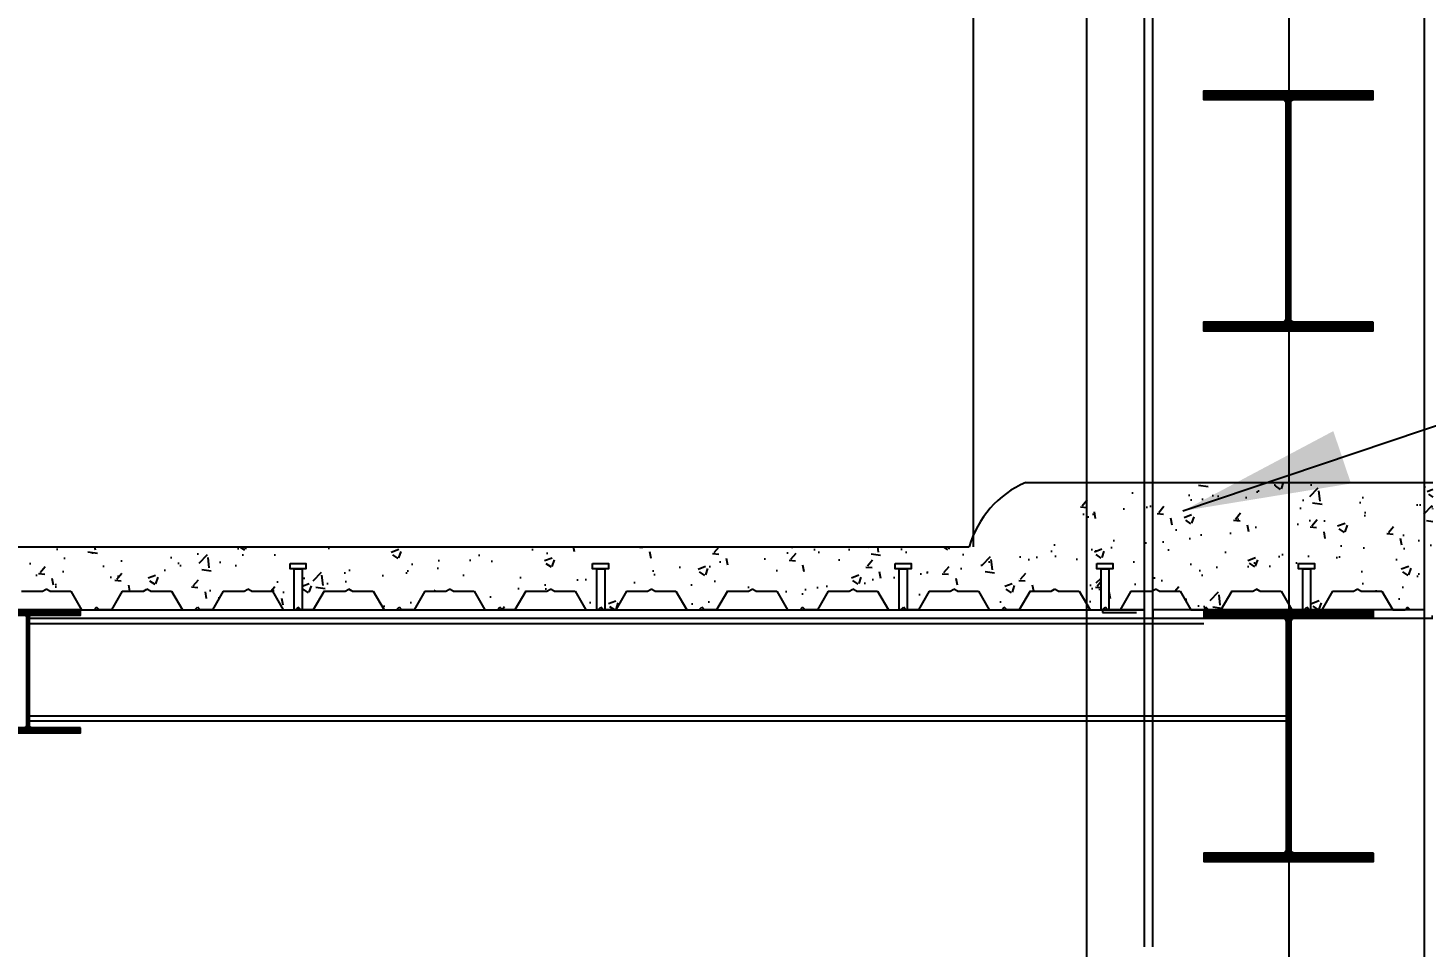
# Model space of a CAD drawing. Header units: millimetres. Extents: x 2148 to 2681, y 758 to 986.
# Drawn here: x 2214.775 to 2216.439, y 856.814 to 857.907 of the extents above; entities that cross this region are included whole.
import ezdxf

# ---------------------------------------------------------------- set-up
doc = ezdxf.new("R2010")
doc.units = ezdxf.units.MM
doc.linetypes.add('CENTER2', pattern=[28.575, 19.05, -3.175, 3.175, -3.175])
doc.linetypes.add('HIDDEN', pattern=[0.375, 0.25, -0.125])
for name, color, linetype in [('D', 1, 'Continuous'), ('HATCH', 8, 'Continuous'), ('S_GRID LINES', 252, 'Continuous')]:
    doc.layers.add(name, color=color, linetype=linetype)
doc.styles.add('ARIALNW', font='ARIALN.TTF')
doc.dimstyles.new('DIM 200', dxfattribs={"dimtxt": 0.36, "dimasz": 0.35, "dimexe": 0.1, "dimexo": 0, "dimgap": 0.08, "dimtad": 1, "dimlfac": 2, "dimrnd": 0.005, "dimzin": 1, "dimdsep": 46, "dimtxsty": 'ARIALNW', "dimcen": 0.09, "dimclrd": 6, "dimclre": 6, "dimclrt": 13, "dimadec": 0, "dimazin": 0, "dimtfac": 1, "dimtofl": 0, "dimtmove": 2, "dimatfit": 3, "dimfxl": 1, "dimtolj": 1, "dimtzin": 0, "dimarcsym": 0})
pattern_1 = [(50, (179.72162, -679.38913), (0.0910923345, -0.0079695428), [0.009525, -0.104775]), (355, (179.72162, -679.38913), (-0.017621413, 0.0955283214), [0.00762, -0.08382]), (100.451, (179.72921, -679.3898), (0.0734712508, 0.087558344), [0.008095, -0.089045]), (46.1842, (179.72162, -679.36373), (0.1355395204, -0.021021164), [0.0142875, -0.1571625]), (96.6356, (179.73291, -679.36548), (0.118702117, 0.123712778), [0.0121425, -0.1335675]), (351.184, (179.72162, -679.36373), (0.118702303, 0.123712559), [0.01143, -0.12573]), (21, (179.73432, -679.37008), (0.07580744, -0.0511327593), [0.009525, -0.104775]), (326, (179.73432, -679.37008), (0.0309010142, 0.092093983), [0.00762, -0.08382]), (71.4514, (179.740635, -679.37434), (0.1067082454, 0.040961429), [0.008095, -0.089045]), (37.5, (179.721617, -679.389132), (0.00154430163, 0.04227751944), [0, -0.082804, 0, -0.08509, 0, -0.0841375]), (7.5, (179.721617, -679.389132), (0.03340983126, 0.0500902874), [0, -0.048514, 0, -0.080899, 0, -0.0320675]), (327.5, (179.693296, -679.389132), (0.0677952976, -0.002864372), [0, -0.03175, 0, -0.09906, 0, -0.131445]), (317.5, (179.680596, -679.38913), (0.0740645907, 0.0127132455), [0, -0.041275, 0, -0.065786, 0, -0.093345])]

# ---------------------------------------------------------------- blocks, each defined once
blk = doc.blocks.new('*D2289')
at = {"layer": 'D', "color": 6, "lineweight": -2, "ltscale": 0.5, "transparency": 16777216}
for p, q in [((2216.5462, 857.9071), (2222.1587, 857.9071)), ((2222.0587, 856.4371), (2222.0587, 857.6271)), ((2216.0391, 856.1571), (2222.1587, 856.1571))]:
    blk.add_line(p, q, dxfattribs=at)
at = {"layer": 'D', "color": 6, "ltscale": 0.5, "transparency": 16777216}
for points in [[(2222.012, 857.6271), (2222.1054, 857.6271), (2222.0587, 857.9071)], [(2222.012, 856.4371), (2222.1054, 856.4371), (2222.0587, 856.1571)]]:
    blk.add_solid(points, dxfattribs=at)
at = {"layer": 'Defpoints', "color": 0, "ltscale": 0.5, "transparency": 16777216}
for p in [(2216.5462, 857.9071), (2222.0587, 857.9071), (2216.0391, 856.1571, 0)]:
    blk.add_point(p, dxfattribs=at)
at = {"layer": 'D', "color": 13, "ltscale": 0.5, "transparency": 16777216, "insert": (2221.7949, 857.0321), "char_height": 0.36, "attachment_point": 5, "rotation": 90, "style": 'ARIALNW'}
blk.add_mtext('\\A1;3.50', dxfattribs=at)
blk = doc.blocks.new('*D2285')
at = {"layer": 'D', "color": 6, "lineweight": -2, "transparency": 16777216}
for p, q in [((2212.1503, 857.29), (2212.1503, 858.5685)), ((2215.9004, 857.29), (2215.9004, 858.5685)), ((2212.3903, 858.4685), (2215.6604, 858.4685))]:
    blk.add_line(p, q, dxfattribs=at)
at = {"layer": 'D', "color": 6, "transparency": 16777216}
for points in [[(2212.3903, 858.5085), (2212.3903, 858.4285), (2212.1503, 858.4685)], [(2215.6604, 858.5085), (2215.6604, 858.4285), (2215.9004, 858.4685)]]:
    blk.add_solid(points, dxfattribs=at)
at = {"layer": 'Defpoints', "color": 0, "transparency": 16777216}
for p in [(2215.9004, 858.4685), (2212.1503, 857.29, 0), (2215.9004, 857.29, 0)]:
    blk.add_point(p, dxfattribs=at)
at = {"layer": 'D', "color": 13, "transparency": 16777216, "insert": (2214.0253, 858.6915), "char_height": 0.28, "attachment_point": 5, "style": 'ARIALNW'}
blk.add_mtext('\\A1;7.50', dxfattribs=at)

msp = doc.modelspace()

# ---------------------------------------------------------------- hatches: boundary and pattern name
at = {"layer": 'D'}
h = msp.add_hatch(dxfattribs=at)
h.set_pattern_fill('AR-CONC', color=256, scale=0.0005, style=0)
h.set_pattern_definition(pattern_1)
h.paths.add_polyline_path([(2216.4470241, 857.3665748), (2216.4370241, 857.3665748), (2216.4370241, 857.2049926), (2216.4470241, 857.2049926)])
h.paths.add_polyline_path([(2216.4370241, 857.3665748), (2216.2755365, 857.3665748), (2216.2755365, 857.2213493), (2216.2792237, 857.2149926), (2216.2922154, 857.2149926), (2216.2922154, 857.2639142), (2216.2872437, 857.2639142), (2216.2872437, 857.2699673), (2216.3062505, 857.2699673), (2216.3062505, 857.2639142), (2216.3016536, 857.2639142), (2216.3016536, 857.2149926), (2216.3148829, 857.2149926), (2216.3277434, 857.237164), (2216.3527434, 857.237164), (2216.3570568, 857.2395126), (2216.3613701, 857.237164), (2216.3863701, 857.237164), (2216.3992306, 857.2149926), (2216.4140886, 857.2149926), (2216.4170602, 857.2182706), (2216.4200318, 857.2149926), (2216.4370241, 857.2149926)])
h.paths.add_polyline_path([(2216.2755365, 857.3665748), (2216.1140443, 857.3665748), (2216.1140443, 857.2378799), (2216.1170429, 857.2395126), (2216.1213563, 857.237164), (2216.1463563, 857.237164), (2216.1592168, 857.2149926), (2216.1740748, 857.2149926), (2216.1770464, 857.2182706), (2216.180018, 857.2149926), (2216.194876, 857.2149926), (2216.2077365, 857.237164), (2216.2327365, 857.237164), (2216.2370499, 857.2395126), (2216.2413632, 857.237164), (2216.2663632, 857.237164), (2216.2755365, 857.2213493)])
h.paths.add_polyline_path([(2216.1040443, 857.3665748), (2216.0622371, 857.3665748, 0.065982726), (2216.0353786, 857.3504385), (2216.0353786, 857.2215978), (2216.0392099, 857.2149926), (2216.0522016, 857.2149926), (2216.0522016, 857.2639142), (2216.0472299, 857.2639142), (2216.0472299, 857.2699673), (2216.0662367, 857.2699673), (2216.0662367, 857.2639142), (2216.0616398, 857.2639142), (2216.0616398, 857.2149926), (2216.0748691, 857.2149926), (2216.0877296, 857.237164), (2216.1040443, 857.237164)])
h.paths.add_polyline_path([(2216.1140443, 857.3665748), (2216.1040443, 857.3665748), (2216.1040443, 857.237164), (2216.1127296, 857.237164), (2216.1140443, 857.2378799)])
h = msp.add_hatch(dxfattribs=at)
h.set_pattern_fill('AR-CONC', color=256, scale=0.0005, style=0)
h.set_pattern_definition(pattern_1)
h.paths.add_polyline_path([(2216.0353786, 857.3504385, 0.156070123), (2215.9950481, 857.2899926), (2214.827393, 857.2899926), (2214.827393, 857.2352455), (2214.8391407, 857.2149926), (2214.8539987, 857.2149926), (2214.8569703, 857.2182706), (2214.8599419, 857.2149926), (2214.8747999, 857.2149926), (2214.8876604, 857.237164), (2214.9126604, 857.237164), (2214.9169738, 857.2395126), (2214.9212871, 857.237164), (2214.9462871, 857.237164), (2214.9591476, 857.2149926), (2214.9740056, 857.2149926), (2214.9769772, 857.2182706), (2214.9799488, 857.2149926), (2214.9948068, 857.2149926), (2215.0076673, 857.237164), (2215.0326673, 857.237164), (2215.0369807, 857.2395126), (2215.041294, 857.237164), (2215.066294, 857.237164), (2215.0791546, 857.2149926), (2215.0921462, 857.2149926), (2215.0921462, 857.2639142), (2215.0871745, 857.2639142), (2215.0871745, 857.2699673), (2215.1061813, 857.2699673), (2215.1061813, 857.2639142), (2215.1015844, 857.2639142), (2215.1015844, 857.2149926), (2215.1148138, 857.2149926), (2215.1276743, 857.237164), (2215.1526743, 857.237164), (2215.1569876, 857.2395126), (2215.161301, 857.237164), (2215.186301, 857.237164), (2215.1991615, 857.2149926), (2215.2140195, 857.2149926), (2215.2169911, 857.2182706), (2215.2199627, 857.2149926), (2215.2348207, 857.2149926), (2215.2476812, 857.237164), (2215.2726812, 857.237164), (2215.2769945, 857.2395126), (2215.2813079, 857.237164), (2215.3063079, 857.237164), (2215.3191684, 857.2149926), (2215.3340264, 857.2149926), (2215.336998, 857.2182706), (2215.3399696, 857.2149926), (2215.3548276, 857.2149926), (2215.3676881, 857.237164), (2215.3926881, 857.237164), (2215.3970014, 857.2395126), (2215.4013148, 857.237164), (2215.4263148, 857.237164), (2215.4391753, 857.2149926), (2215.452167, 857.2149926), (2215.452167, 857.2639142), (2215.4471953, 857.2639142), (2215.4471953, 857.2699673), (2215.4662021, 857.2699673), (2215.4662021, 857.2639142), (2215.4616052, 857.2639142), (2215.4616052, 857.2149926), (2215.4748345, 857.2149926), (2215.487695, 857.237164), (2215.512695, 857.237164), (2215.5170084, 857.2395126), (2215.5213217, 857.237164), (2215.5463217, 857.237164), (2215.5591822, 857.2149926), (2215.5740402, 857.2149926), (2215.5770118, 857.2182706), (2215.5799834, 857.2149926), (2215.5948414, 857.2149926), (2215.6077019, 857.237164), (2215.6327019, 857.237164), (2215.6370153, 857.2395126), (2215.6413286, 857.237164), (2215.6663286, 857.237164), (2215.6791891, 857.2149926), (2215.6940471, 857.2149926), (2215.6970187, 857.2182706), (2215.6999903, 857.2149926), (2215.7148483, 857.2149926), (2215.7277088, 857.237164), (2215.7527088, 857.237164), (2215.7570222, 857.2395126), (2215.7613356, 857.237164), (2215.7863356, 857.237164), (2215.7991961, 857.2149926), (2215.8121877, 857.2149926), (2215.8121877, 857.2639142), (2215.807216, 857.2639142), (2215.807216, 857.2699673), (2215.8262228, 857.2699673), (2215.8262228, 857.2639142), (2215.8216259, 857.2639142), (2215.8216259, 857.2149926), (2215.8348553, 857.2149926), (2215.8477158, 857.237164), (2215.8727158, 857.237164), (2215.8770291, 857.2395126), (2215.8813425, 857.237164), (2215.9063425, 857.237164), (2215.919203, 857.2149926), (2215.934061, 857.2149926), (2215.9370326, 857.2182706), (2215.9400042, 857.2149926), (2215.9548622, 857.2149926), (2215.9677227, 857.237164), (2215.9927227, 857.237164), (2215.997036, 857.2395126), (2216.0013494, 857.237164), (2216.0263494, 857.237164), (2216.0353786, 857.2215978)])
h = msp.add_hatch(dxfattribs=at)
h.set_pattern_fill('AR-CONC', color=256, scale=0.0005, style=0)
h.set_pattern_definition(pattern_1)
h.paths.add_polyline_path([(2214.827393, 857.2899926), (2213.4491151, 857.2899926), (2213.4491151, 857.237164), (2213.4725774, 857.237164), (2213.4768908, 857.2395126), (2213.4812041, 857.237164), (2213.5062041, 857.237164), (2213.5190646, 857.2149926), (2213.5320563, 857.2149926), (2213.5320563, 857.2639142), (2213.5270846, 857.2639142), (2213.5270846, 857.2699673), (2213.5460914, 857.2699673), (2213.5460914, 857.2639142), (2213.5414945, 857.2639142), (2213.5414945, 857.2149926), (2213.5547238, 857.2149926), (2213.5675843, 857.237164), (2213.5925843, 857.237164), (2213.5968977, 857.2395126), (2213.601211, 857.237164), (2213.626211, 857.237164), (2213.6390715, 857.2149926), (2213.6539295, 857.2149926), (2213.6569011, 857.2182706), (2213.6598727, 857.2149926), (2213.6747307, 857.2149926), (2213.6875912, 857.237164), (2213.7125912, 857.237164), (2213.7169046, 857.2395126), (2213.721218, 857.237164), (2213.746218, 857.237164), (2213.7590785, 857.2149926), (2213.7739365, 857.2149926), (2213.7769081, 857.2182706), (2213.7798797, 857.2149926), (2213.7947377, 857.2149926), (2213.8075982, 857.237164), (2213.8325982, 857.237164), (2213.8369115, 857.2395126), (2213.8412249, 857.237164), (2213.8662249, 857.237164), (2213.8790854, 857.2149926), (2213.8920771, 857.2149926), (2213.8920771, 857.2639142), (2213.8871053, 857.2639142), (2213.8871053, 857.2699673), (2213.9061122, 857.2699673), (2213.9061122, 857.2639142), (2213.9015152, 857.2639142), (2213.9015152, 857.2149926), (2213.9147446, 857.2149926), (2213.9276051, 857.237164), (2213.9526051, 857.237164), (2213.9569184, 857.2395126), (2213.9612318, 857.237164), (2213.9862318, 857.237164), (2213.9990923, 857.2149926), (2214.0139503, 857.2149926), (2214.0169219, 857.2182706), (2214.0198935, 857.2149926), (2214.0347515, 857.2149926), (2214.047612, 857.237164), (2214.072612, 857.237164), (2214.0769254, 857.2395126), (2214.0812387, 857.237164), (2214.1062387, 857.237164), (2214.1190992, 857.2149926), (2214.1339572, 857.2149926), (2214.1369288, 857.2182706), (2214.1399004, 857.2149926), (2214.1547584, 857.2149926), (2214.1676189, 857.237164), (2214.1926189, 857.237164), (2214.1969323, 857.2395126), (2214.2012456, 857.237164), (2214.2262456, 857.237164), (2214.2391061, 857.2149926), (2214.2539641, 857.2149926), (2214.2569357, 857.2182706), (2214.2599073, 857.2149926), (2214.2747653, 857.2149926), (2214.2876258, 857.237164), (2214.3126258, 857.237164), (2214.3169392, 857.2395126), (2214.3212525, 857.237164), (2214.3462525, 857.237164), (2214.359113, 857.2149926), (2214.3706189, 857.2149926), (2214.3706189, 857.2622752), (2214.3656472, 857.2622752), (2214.3656472, 857.2683283), (2214.384654, 857.2683283), (2214.384654, 857.2622752), (2214.3800571, 857.2622752), (2214.3800571, 857.2149926), (2214.3947722, 857.2149926), (2214.4076328, 857.237164), (2214.4326328, 857.237164), (2214.4369461, 857.2395126), (2214.4412595, 857.237164), (2214.4662595, 857.237164), (2214.47912, 857.2149926), (2214.493978, 857.2149926), (2214.4969496, 857.2182706), (2214.4999212, 857.2149926), (2214.5147792, 857.2149926), (2214.5276397, 857.237164), (2214.5526397, 857.237164), (2214.556953, 857.2395126), (2214.5612664, 857.237164), (2214.5862664, 857.237164), (2214.5991269, 857.2149926), (2214.6139849, 857.2149926), (2214.6169565, 857.2182706), (2214.6199281, 857.2149926), (2214.6347861, 857.2149926), (2214.6476466, 857.237164), (2214.6726466, 857.237164), (2214.6769599, 857.2395126), (2214.6812733, 857.237164), (2214.7062733, 857.237164), (2214.7191338, 857.2149926), (2214.7336113, 857.2149926), (2214.7336113, 857.2622752), (2214.7286396, 857.2622752), (2214.7286396, 857.2683283), (2214.7476464, 857.2683283), (2214.7476464, 857.2622752), (2214.7430495, 857.2622752), (2214.7430495, 857.2149926), (2214.754793, 857.2149926), (2214.7676535, 857.237164), (2214.7926535, 857.237164), (2214.7969669, 857.2395126), (2214.8012802, 857.237164), (2214.827393, 857.237164)])
at = {"layer": 'HATCH', "ltscale": 0.5}
h = msp.add_hatch(dxfattribs=at)
h.set_pattern_fill('ANSI31', color=256, scale=0.01, style=0)
h.set_pattern_definition([(45, (81958.5419648, 3606.3856654), (-0.000883883476483, 0.000883883476483), [])])
edge = h.paths.add_edge_path()
edge.add_line((2216.3761626, 857.5570589), (2216.2818552, 857.5570589))
edge.add_arc((2216.2818552, 857.5609586), 0.0038997, 174.0972671, 270, ccw=False)
edge.add_line((2216.2779761, 857.5613597), (2216.2779761, 857.8177582))
edge.add_arc((2216.2818552, 857.8181592), 0.0038997, 89.6345547, 185.9027329, ccw=False)
edge.add_line((2216.28188, 857.8220589), (2216.3761626, 857.8220589))
edge.add_line((2216.3761626, 857.8220589), (2216.3761626, 857.8320589))
edge.add_line((2216.3761626, 857.8320589), (2216.1740595, 857.8320589))
edge.add_line((2216.1740595, 857.8320589), (2216.1740595, 857.8220589))
edge.add_line((2216.1740595, 857.8220589), (2216.2680678, 857.8220589))
edge.add_arc((2216.2680927, 857.8181592), 0.0038997, -4.2920933, 90.3654453, ccw=False)
edge.add_line((2216.2719815, 857.8178674), (2216.2719815, 857.5612505))
edge.add_arc((2216.2680927, 857.5609586), 0.0038997, -90, 4.2920933, ccw=False)
edge.add_line((2216.2680927, 857.5570589), (2216.1740595, 857.5570589))
edge.add_line((2216.1740595, 857.5570589), (2216.1740595, 857.5470589))
edge.add_line((2216.1740595, 857.5470589), (2216.3761626, 857.5470589))
edge.add_line((2216.3761626, 857.5470589), (2216.3761626, 857.5570589))
at = {"layer": 'HATCH', "ltscale": 0.5, "extrusion": (-2.95994e-09, 2.54479e-10, 1)}
h = msp.add_hatch(dxfattribs=at)
h.set_pattern_fill('ANSI31', color=256, scale=0.006173, style=0)
h.set_pattern_definition([(44.9999999998, (51437.3237655, 2553.8559371), (-0.000545595188539, 0.000545595188543), [])])
edge = h.paths.add_edge_path()
edge.add_line((2214.8378349, 857.0747602), (2214.7796217, 857.0747602))
edge.add_arc((2214.7796217, 857.0771674), 0.0024072, 174.0972671, 269.9999999, ccw=False)
edge.add_line((2214.7772272, 857.0774149), (2214.7772272, 857.2061652))
edge.add_arc((2214.7796217, 857.2064128), 0.0024072, 89.6345545, 185.9027327, ccw=False)
edge.add_line((2214.779637, 857.2088199), (2214.8378349, 857.2088199))
edge.add_line((2214.8378349, 857.2088199), (2214.8378349, 857.2149926))
edge.add_line((2214.8378349, 857.2149926), (2214.7130826, 857.2149926))
edge.add_line((2214.7130826, 857.2149926), (2214.7130826, 857.2088199))
edge.add_line((2214.7130826, 857.2088199), (2214.7711111, 857.2088199))
edge.add_arc((2214.7711265, 857.2064128), 0.0024072, -4.2920935, 90.3654451, ccw=False)
edge.add_line((2214.7735269, 857.2062326), (2214.7735269, 857.0773475))
edge.add_arc((2214.7711265, 857.0771674), 0.0024072, -89.9999996, 4.2920936, ccw=False)
edge.add_line((2214.7711265, 857.0747602), (2214.7130826, 857.0747602))
edge.add_line((2214.7130826, 857.0747602), (2214.7130826, 857.0685875))
edge.add_line((2214.7130826, 857.0685875), (2214.8378349, 857.0685875))
edge.add_line((2214.8378349, 857.0685875), (2214.8378349, 857.0747602))
at = {"layer": 'HATCH', "ltscale": 0.5}
h = msp.add_hatch(dxfattribs=at)
h.set_pattern_fill('ANSI31', color=256, scale=0.01, style=0)
h.set_pattern_definition([(45, (81958.5423903, 3605.7685991), (-0.000883883476483, 0.000883883476483), [])])
edge = h.paths.add_edge_path()
edge.add_line((2216.3765881, 856.9255525), (2216.2822806, 856.9255525))
edge.add_arc((2216.2822806, 856.9294522), 0.0038997, 174.0972671, 270, ccw=False)
edge.add_line((2216.2784016, 856.9298533), (2216.2784016, 857.2006919))
edge.add_arc((2216.2822806, 857.201093), 0.0038997, 89.6345547, 185.9027329, ccw=False)
edge.add_line((2216.2823055, 857.2049926), (2216.3765881, 857.2049926))
edge.add_line((2216.3765881, 857.2049926), (2216.3765881, 857.2149926))
edge.add_line((2216.3765881, 857.2149926), (2216.174485, 857.2149926))
edge.add_line((2216.174485, 857.2149926), (2216.174485, 857.2049926))
edge.add_line((2216.174485, 857.2049926), (2216.2684933, 857.2049926))
edge.add_arc((2216.2685181, 857.201093), 0.0038997, -4.2920933, 90.3654453, ccw=False)
edge.add_line((2216.2724069, 857.2008011), (2216.2724069, 856.9297441))
edge.add_arc((2216.2685181, 856.9294522), 0.0038997, -90, 4.2920933, ccw=False)
edge.add_line((2216.2685181, 856.9255525), (2216.174485, 856.9255525))
edge.add_line((2216.174485, 856.9255525), (2216.174485, 856.9155525))
edge.add_line((2216.174485, 856.9155525), (2216.3765881, 856.9155525))
edge.add_line((2216.3765881, 856.9155525), (2216.3765881, 856.9255525))

# ---------------------------------------------------------------- linework, layer by layer
at = {"layer": 'D', "color": 3, "ltscale": 0.5}
for p, q in [((2216.1040443, 856.8141603, 0), (2216.1040443, 861.6240607, 0)), ((2216.1140443, 856.8141603, 0), (2216.1140443, 861.6240607, 0)), ((2216.4370241, 853.1570589, 0), (2216.4370241, 861.5819577, 0)), ((2211.9470241, 857.2149926, 0), (2216.1040443, 857.2149926, 0)), ((2214.7772272, 857.2049926, 0), (2216.1040443, 857.2049926, 0))]:
    msp.add_line(p, q, dxfattribs=at)
at = {"layer": 'D', "ltscale": 0.5}
for p, q in [((2215.9625773, 857.3665748, 0), (2216.4470241, 857.3665748, 0)), ((2212.145298, 857.2899926, 0), (2215.8953883, 857.2899926, 0)), ((2216.0540322, 857.2149926, 0), (2216.0540322, 857.2119926, 0))]:
    msp.add_line(p, q, dxfattribs=at)
at = {"layer": 'D'}
for p, q in [((2214.7772272, 857.2049926, 0), (2216.4470241, 857.2049926, 0)), ((2214.7772272, 857.1988199, 0), (2216.1744827, 857.1988199, 0)), ((2214.7772272, 857.089161, 0), (2216.2724069, 857.089161, 0)), ((2214.7772272, 857.0829883, 0), (2216.2724069, 857.0829883, 0))]:
    msp.add_line(p, q, dxfattribs=at)
at = {"layer": 'D', "color": 3, "ltscale": 0.5, "elevation": 0}
for points in [[(2216.3761626, 857.5570589), (2216.2818552, 857.5570589, -0.444720244), (2216.2779761, 857.5613597), (2216.2779761, 857.8177582, -0.446631522), (2216.28188, 857.8220589), (2216.3761626, 857.8220589), (2216.3761626, 857.8320589), (2216.1740595, 857.8320589), (2216.1740595, 857.8220589), (2216.2680678, 857.8220589, -0.438228127), (2216.2719815, 857.8178674), (2216.2719815, 857.5612505, -0.436328672), (2216.2680927, 857.5570589), (2216.1740595, 857.5570589), (2216.1740595, 857.5470589), (2216.3761626, 857.5470589)], [(2216.3765881, 856.9255525), (2216.2822806, 856.9255525, -0.444720244), (2216.2784016, 856.9298533), (2216.2784016, 857.2006919, -0.446631522), (2216.2823055, 857.2049926), (2216.3765881, 857.2049926), (2216.3765881, 857.2149926), (2216.174485, 857.2149926), (2216.174485, 857.2049926), (2216.2684933, 857.2049926, -0.438228127), (2216.2724069, 857.2008011), (2216.2724069, 856.9297441, -0.436328672), (2216.2685181, 856.9255525), (2216.174485, 856.9255525), (2216.174485, 856.9155525), (2216.3765881, 856.9155525)]]:
    msp.add_lwpolyline(points, format="xyb", close=True, dxfattribs=at)
at = {"layer": 'D', "color": 3, "ltscale": 0.5, "extrusion": (-2.95994e-09, 2.54479e-10, 1), "elevation": -0.0000063}
msp.add_lwpolyline([(2214.8378349, 857.0747602), (2214.7796217, 857.0747602, -0.444720244), (2214.7772272, 857.0774149), (2214.7772272, 857.2061652, -0.446631522), (2214.779637, 857.2088199), (2214.8378349, 857.2088199), (2214.8378349, 857.2149926), (2214.7130826, 857.2149926), (2214.7130826, 857.2088199), (2214.7711111, 857.2088199, -0.438228127), (2214.7735269, 857.2062326), (2214.7735269, 857.0773475, -0.436328672), (2214.7711265, 857.0747602), (2214.7130826, 857.0747602), (2214.7130826, 857.0685875), (2214.8378349, 857.0685875)], format="xyb", close=True, dxfattribs=at)
at = {"layer": 'D', "color": 3, "ltscale": 0.5, "elevation": 0}
msp.add_lwpolyline([(2216.1140443, 857.2049926), (2216.4370241, 857.2049926), (2216.4370241, 857.2149926), (2216.1140443, 857.2149926)], close=True, dxfattribs=at)
at = {"layer": 'D', "ltscale": 0.5}
msp.add_arc((2216.0100201, 857.2571861, 0), 0.1192338, 113.4467393, 164.0293707, dxfattribs=at)
at = {"layer": 'HATCH', "linetype": 'ByBlock', "ltscale": 0.5}
msp.add_line((2216.0353786, 853.1570589, 0), (2216.0353786, 861.7747601, 0), dxfattribs=at)
at = {"layer": 'HATCH', "ltscale": 0.5}
for p, q in [((2214.7676535, 857.237164, -0.0000001), (2214.7926535, 857.237164, -0.0000001)), ((2214.7926535, 857.237164, -0.0000001), (2214.7969669, 857.2395126, -0.0000002)), ((2214.8012802, 857.237164, -0.0000001), (2214.7969669, 857.2395126, -0.0000002)), ((2214.8012802, 857.237164, -0.0000001), (2214.8262802, 857.237164, -0.0000001)), ((2214.8262802, 857.237164, -0.0000001), (2214.8391407, 857.2149926, 0)), ((2214.8876604, 857.237164, -0.0000001), (2214.8747999, 857.2149926, 0)), ((2214.8876604, 857.237164, -0.0000001), (2214.9126604, 857.237164, -0.0000001)), ((2214.9126604, 857.237164, -0.0000001), (2214.9169738, 857.2395126, -0.0000002)), ((2214.9212871, 857.237164, -0.0000001), (2214.9169738, 857.2395126, -0.0000002)), ((2214.9212871, 857.237164, -0.0000001), (2214.9462871, 857.237164, -0.0000001)), ((2214.9462871, 857.237164, -0.0000001), (2214.9591476, 857.2149926, 0)), ((2215.0076673, 857.237164, -0.0000001), (2214.9948068, 857.2149926, 0)), ((2215.0076673, 857.237164, -0.0000001), (2215.0326673, 857.237164, -0.0000001)), ((2215.0326673, 857.237164, -0.0000001), (2215.0369807, 857.2395126, -0.0000002)), ((2215.041294, 857.237164, -0.0000001), (2215.0369807, 857.2395126, -0.0000002)), ((2215.041294, 857.237164, -0.0000001), (2215.066294, 857.237164, -0.0000001)), ((2215.066294, 857.237164, -0.0000001), (2215.0791546, 857.2149926, 0)), ((2215.1276743, 857.237164, -0.0000001), (2215.1148138, 857.2149926, 0)), ((2215.1276743, 857.237164, -0.0000001), (2215.1526743, 857.237164, -0.0000001)), ((2215.1526743, 857.237164, -0.0000001), (2215.1569876, 857.2395126, -0.0000002)), ((2215.161301, 857.237164, -0.0000001), (2215.1569876, 857.2395126, -0.0000002)), ((2215.161301, 857.237164, -0.0000001), (2215.186301, 857.237164, -0.0000001)), ((2215.186301, 857.237164, -0.0000001), (2215.1991615, 857.2149926, 0)), ((2215.2476812, 857.237164, -0.0000001), (2215.2348207, 857.2149926, 0)), ((2215.2476812, 857.237164, -0.0000001), (2215.2726812, 857.237164, -0.0000001)), ((2215.2726812, 857.237164, -0.0000001), (2215.2769945, 857.2395126, -0.0000002)), ((2215.2813079, 857.237164, -0.0000001), (2215.2769945, 857.2395126, -0.0000002)), ((2215.2813079, 857.237164, -0.0000001), (2215.3063079, 857.237164, -0.0000001)), ((2215.3063079, 857.237164, -0.0000001), (2215.3191684, 857.2149926, 0)), ((2215.3676881, 857.237164, -0.0000001), (2215.3548276, 857.2149926, 0)), ((2215.3676881, 857.237164, -0.0000001), (2215.3926881, 857.237164, -0.0000001)), ((2215.3926881, 857.237164, -0.0000001), (2215.3970014, 857.2395126, -0.0000002)), ((2215.4013148, 857.237164, -0.0000001), (2215.3970014, 857.2395126, -0.0000002)), ((2215.4013148, 857.237164, -0.0000001), (2215.4263148, 857.237164, -0.0000001)), ((2215.4263148, 857.237164, -0.0000001), (2215.4391753, 857.2149926, 0)), ((2215.487695, 857.237164, -0.0000001), (2215.4748345, 857.2149926, 0)), ((2215.487695, 857.237164, -0.0000001), (2215.512695, 857.237164, -0.0000001)), ((2215.512695, 857.237164, -0.0000001), (2215.5170084, 857.2395126, -0.0000002)), ((2215.5213217, 857.237164, -0.0000001), (2215.5170084, 857.2395126, -0.0000002)), ((2215.5213217, 857.237164, -0.0000001), (2215.5463217, 857.237164, -0.0000001)), ((2215.5463217, 857.237164, -0.0000001), (2215.5591822, 857.2149926, 0)), ((2215.6077019, 857.237164, -0.0000001), (2215.5948414, 857.2149926, 0)), ((2215.6077019, 857.237164, -0.0000001), (2215.6327019, 857.237164, -0.0000001)), ((2215.6327019, 857.237164, -0.0000001), (2215.6370153, 857.2395126, -0.0000002)), ((2215.6413286, 857.237164, -0.0000001), (2215.6370153, 857.2395126, -0.0000002)), ((2215.6413286, 857.237164, -0.0000001), (2215.6663286, 857.237164, -0.0000001)), ((2215.6663286, 857.237164, -0.0000001), (2215.6791891, 857.2149926, 0)), ((2215.7277088, 857.237164, -0.0000001), (2215.7148483, 857.2149926, 0)), ((2215.7277088, 857.237164, -0.0000001), (2215.7527088, 857.237164, -0.0000001)), ((2215.7527088, 857.237164, -0.0000001), (2215.7570222, 857.2395126, -0.0000002)), ((2215.7613356, 857.237164, -0.0000001), (2215.7570222, 857.2395126, -0.0000002)), ((2215.7613356, 857.237164, -0.0000001), (2215.7863356, 857.237164, -0.0000001)), ((2215.7863356, 857.237164, -0.0000001), (2215.7991961, 857.2149926, 0)), ((2215.8477158, 857.237164, -0.0000001), (2215.8348553, 857.2149926, 0)), ((2215.8477158, 857.237164, -0.0000001), (2215.8727158, 857.237164, -0.0000001)), ((2215.8727158, 857.237164, -0.0000001), (2215.8770291, 857.2395126, -0.0000002)), ((2215.8813425, 857.237164, -0.0000001), (2215.8770291, 857.2395126, -0.0000002)), ((2215.8813425, 857.237164, -0.0000001), (2215.9063425, 857.237164, -0.0000001)), ((2215.9063425, 857.237164, -0.0000001), (2215.919203, 857.2149926, 0)), ((2215.9677227, 857.237164, -0.0000001), (2215.9548622, 857.2149926, 0)), ((2215.9677227, 857.237164, -0.0000001), (2215.9927227, 857.237164, -0.0000001)), ((2215.9927227, 857.237164, -0.0000001), (2215.997036, 857.2395126, -0.0000002)), ((2216.0013494, 857.237164, -0.0000001), (2215.997036, 857.2395126, -0.0000002)), ((2216.0013494, 857.237164, -0.0000001), (2216.0263494, 857.237164, -0.0000001)), ((2216.0263494, 857.237164, -0.0000001), (2216.0392099, 857.2149926, 0)), ((2216.0877296, 857.237164, -0.0000001), (2216.0748691, 857.2149926, 0)), ((2216.0877296, 857.237164, -0.0000001), (2216.1127296, 857.237164, -0.0000001)), ((2216.1127296, 857.237164, -0.0000001), (2216.1170429, 857.2395126, -0.0000002)), ((2216.1213563, 857.237164, -0.0000001), (2216.1170429, 857.2395126, -0.0000002)), ((2216.1213563, 857.237164, -0.0000001), (2216.1463563, 857.237164, -0.0000001)), ((2216.1463563, 857.237164, -0.0000001), (2216.1592168, 857.2149926, 0)), ((2216.2077365, 857.237164, -0.0000001), (2216.194876, 857.2149926, 0)), ((2216.2077365, 857.237164, -0.0000001), (2216.2327365, 857.237164, -0.0000001)), ((2216.2327365, 857.237164, -0.0000001), (2216.2370499, 857.2395126, -0.0000002)), ((2216.2413632, 857.237164, -0.0000001), (2216.2370499, 857.2395126, -0.0000002)), ((2216.2413632, 857.237164, -0.0000001), (2216.2663632, 857.237164, -0.0000001)), ((2216.2663632, 857.237164, -0.0000001), (2216.2792237, 857.2149926, 0)), ((2216.3277434, 857.237164, -0.0000001), (2216.3148829, 857.2149926, 0)), ((2216.3277434, 857.237164, -0.0000001), (2216.3527434, 857.237164, -0.0000001)), ((2216.3527434, 857.237164, -0.0000001), (2216.3570568, 857.2395126, -0.0000002)), ((2216.3613701, 857.237164, -0.0000001), (2216.3570568, 857.2395126, -0.0000002)), ((2216.3613701, 857.237164, -0.0000001), (2216.3863701, 857.237164, -0.0000001)), ((2216.3863701, 857.237164, -0.0000001), (2216.3992306, 857.2149926, 0)), ((2214.8391407, 857.2149926, 0), (2214.8539987, 857.2149926, 0)), ((2214.8539987, 857.2149926, 0), (2214.8569703, 857.2182706, -0.0000002)), ((2214.8599419, 857.2149926, 0), (2214.8569703, 857.2182706, -0.0000002)), ((2214.8747999, 857.2149926, 0), (2214.8599419, 857.2149926, 0)), ((2214.9591476, 857.2149926, 0), (2214.9740056, 857.2149926, 0)), ((2214.9740056, 857.2149926, 0), (2214.9769772, 857.2182706, -0.0000002)), ((2214.9799488, 857.2149926, 0), (2214.9769772, 857.2182706, -0.0000002)), ((2214.9948068, 857.2149926, 0), (2214.9799488, 857.2149926, 0)), ((2215.0791546, 857.2149926, 0), (2215.0940126, 857.2149926, 0)), ((2215.0940126, 857.2149926, 0), (2215.0969842, 857.2182706, -0.0000002)), ((2215.0999558, 857.2149926, 0), (2215.0969842, 857.2182706, -0.0000002)), ((2215.1148138, 857.2149926, 0), (2215.0999558, 857.2149926, 0)), ((2215.1991615, 857.2149926, 0), (2215.2140195, 857.2149926, 0)), ((2215.2140195, 857.2149926, 0), (2215.2169911, 857.2182706, -0.0000002)), ((2215.2199627, 857.2149926, 0), (2215.2169911, 857.2182706, -0.0000002)), ((2215.2348207, 857.2149926, 0), (2215.2199627, 857.2149926, 0)), ((2215.3191684, 857.2149926, 0), (2215.3340264, 857.2149926, 0)), ((2215.3340264, 857.2149926, 0), (2215.336998, 857.2182706, -0.0000002)), ((2215.3399696, 857.2149926, 0), (2215.336998, 857.2182706, -0.0000002)), ((2215.3548276, 857.2149926, 0), (2215.3399696, 857.2149926, 0)), ((2215.4391753, 857.2149926, 0), (2215.4540333, 857.2149926, 0)), ((2215.4540333, 857.2149926, 0), (2215.4570049, 857.2182706, -0.0000002)), ((2215.4599765, 857.2149926, 0), (2215.4570049, 857.2182706, -0.0000002)), ((2215.4748345, 857.2149926, 0), (2215.4599765, 857.2149926, 0)), ((2215.5591822, 857.2149926, 0), (2215.5740402, 857.2149926, 0)), ((2215.5740402, 857.2149926, 0), (2215.5770118, 857.2182706, -0.0000002)), ((2215.5799834, 857.2149926, 0), (2215.5770118, 857.2182706, -0.0000002)), ((2215.5948414, 857.2149926, 0), (2215.5799834, 857.2149926, 0)), ((2215.6791891, 857.2149926, 0), (2215.6940471, 857.2149926, 0)), ((2215.6940471, 857.2149926, 0), (2215.6970187, 857.2182706, -0.0000002)), ((2215.6999903, 857.2149926, 0), (2215.6970187, 857.2182706, -0.0000002)), ((2215.7148483, 857.2149926, 0), (2215.6999903, 857.2149926, 0)), ((2215.7991961, 857.2149926, 0), (2215.8140541, 857.2149926, 0)), ((2215.8140541, 857.2149926, 0), (2215.8170257, 857.2182706, -0.0000002)), ((2215.8199973, 857.2149926, 0), (2215.8170257, 857.2182706, -0.0000002)), ((2215.8348553, 857.2149926, 0), (2215.8199973, 857.2149926, 0)), ((2215.919203, 857.2149926, 0), (2215.934061, 857.2149926, 0)), ((2215.934061, 857.2149926, 0), (2215.9370326, 857.2182706, -0.0000002)), ((2215.9400042, 857.2149926, 0), (2215.9370326, 857.2182706, -0.0000002)), ((2215.9548622, 857.2149926, 0), (2215.9400042, 857.2149926, 0)), ((2216.0392099, 857.2149926, 0), (2216.0540679, 857.2149926, 0)), ((2216.0540679, 857.2149926, 0), (2216.0570395, 857.2182706, -0.0000002)), ((2216.0600111, 857.2149926, 0), (2216.0570395, 857.2182706, -0.0000002)), ((2216.0748691, 857.2149926, 0), (2216.0600111, 857.2149926, 0)), ((2216.1592168, 857.2149926, 0), (2216.1740748, 857.2149926, 0)), ((2216.1740748, 857.2149926, 0), (2216.1770464, 857.2182706, -0.0000002)), ((2216.180018, 857.2149926, 0), (2216.1770464, 857.2182706, -0.0000002)), ((2216.194876, 857.2149926, 0), (2216.180018, 857.2149926, 0)), ((2216.2792237, 857.2149926, 0), (2216.2940817, 857.2149926, 0)), ((2216.2940817, 857.2149926, 0), (2216.2970533, 857.2182706, -0.0000002)), ((2216.3000249, 857.2149926, 0), (2216.2970533, 857.2182706, -0.0000002)), ((2216.3148829, 857.2149926, 0), (2216.3000249, 857.2149926, 0)), ((2216.3992306, 857.2149926, 0), (2216.4140886, 857.2149926, 0)), ((2216.0540322, 857.2119926, 0), (2216.0946058, 857.2119926, 0))]:
    msp.add_line(p, q, dxfattribs=at)
at = {"layer": 'HATCH', "linetype": 'HIDDEN', "ltscale": 0.5}
for p in [(2216.4140886, 857.2149926, 0), (2216.4200318, 857.2149926, 0)]:
    msp.add_line(p, (2216.4170602, 857.2182706, -0.0000002), dxfattribs=at)
at = {"layer": 'HATCH', "ltscale": 0.5, "elevation": 0}
for points in [[(2215.0871745, 857.2699673), (2215.1061813, 857.2699673), (2215.1061813, 857.2639142), (2215.0871745, 857.2639142)], [(2215.0921462, 857.2639142), (2215.1015844, 857.2639142), (2215.1015844, 857.2149926), (2215.0921462, 857.2149926)], [(2215.4471953, 857.2699673), (2215.4662021, 857.2699673), (2215.4662021, 857.2639142), (2215.4471953, 857.2639142)], [(2215.452167, 857.2639142), (2215.4616052, 857.2639142), (2215.4616052, 857.2149926), (2215.452167, 857.2149926)], [(2215.807216, 857.2699673), (2215.8262228, 857.2699673), (2215.8262228, 857.2639142), (2215.807216, 857.2639142)], [(2215.8121877, 857.2639142), (2215.8216259, 857.2639142), (2215.8216259, 857.2149926), (2215.8121877, 857.2149926)], [(2216.0472299, 857.2699673), (2216.0662367, 857.2699673), (2216.0662367, 857.2639142), (2216.0472299, 857.2639142)], [(2216.0522016, 857.2639142), (2216.0616398, 857.2639142), (2216.0616398, 857.2149926), (2216.0522016, 857.2149926)], [(2216.2872437, 857.2699673), (2216.3062505, 857.2699673), (2216.3062505, 857.2639142), (2216.2872437, 857.2639142)], [(2216.2922154, 857.2639142), (2216.3016536, 857.2639142), (2216.3016536, 857.2149926), (2216.2922154, 857.2149926)]]:
    msp.add_lwpolyline(points, close=True, dxfattribs=at)
msp.add_lwpolyline([(2216.1040443, 857.2149926), (2216.0540322, 857.2149926)], dxfattribs=at)
at = {"layer": 'S_GRID LINES', "linetype": 'CENTER2', "ltscale": 0.2}
msp.add_line((2216.2756039, 865.1609897, 0), (2216.2755365, 852.2820589, 0), dxfattribs=at)

# ---------------------------------------------------------------- dimensions: what is measured, and where the dimension line sits
at = {"layer": 'D'}
dim = msp.add_linear_dim(base=(2215.9003883, 858.4685, 0), p1=(2212.150298, 857.2899926, 0), p2=(2215.9003883, 857.2899926, 0), dimstyle='DIM 200', override={"dimtxt": 0.28, "dimasz": 0.24, "dimfxl": 0.03}, dxfattribs=at)
dim.commit()
dim.dimension.update_dxf_attribs({"geometry": '*D2285', "text_midpoint": (2214.0253432, 858.6914604, 0)})
at = {"layer": 'D', "ltscale": 0.5}
dim = msp.add_linear_dim(base=(2222.0586899, 857.9070589, 0), p1=(2216.0390619, 856.1570589, 0.0000001), p2=(2216.5461809, 857.9070589, 0), angle=90, dimstyle='DIM 200', override={"dimasz": 0.28, "dimfxl": 0.18}, dxfattribs=at)
dim.commit()
dim.dimension.update_dxf_attribs({"geometry": '*D2289', "text_midpoint": (2221.7948836, 857.0320589, 0)})

# ---------------------------------------------------------------- leaders
at = {"layer": 'D'}
for points in [[(2215.949458, 855.5716512, 0), (2217.3990586, 857.7535751, 0), (2217.6108554, 857.7535751, 0)], [(2216.1495817, 857.3326149, 0), (2217.3990586, 857.7535751, 0), (2217.6108554, 857.7535751, 0)]]:
    msp.add_leader(points, dimstyle='DIM 200', override={"dimasz": 0.2, "dimtad": 0, "dimfxl": 0.03}, dxfattribs=at)

doc.saveas('drawing.dxf')
